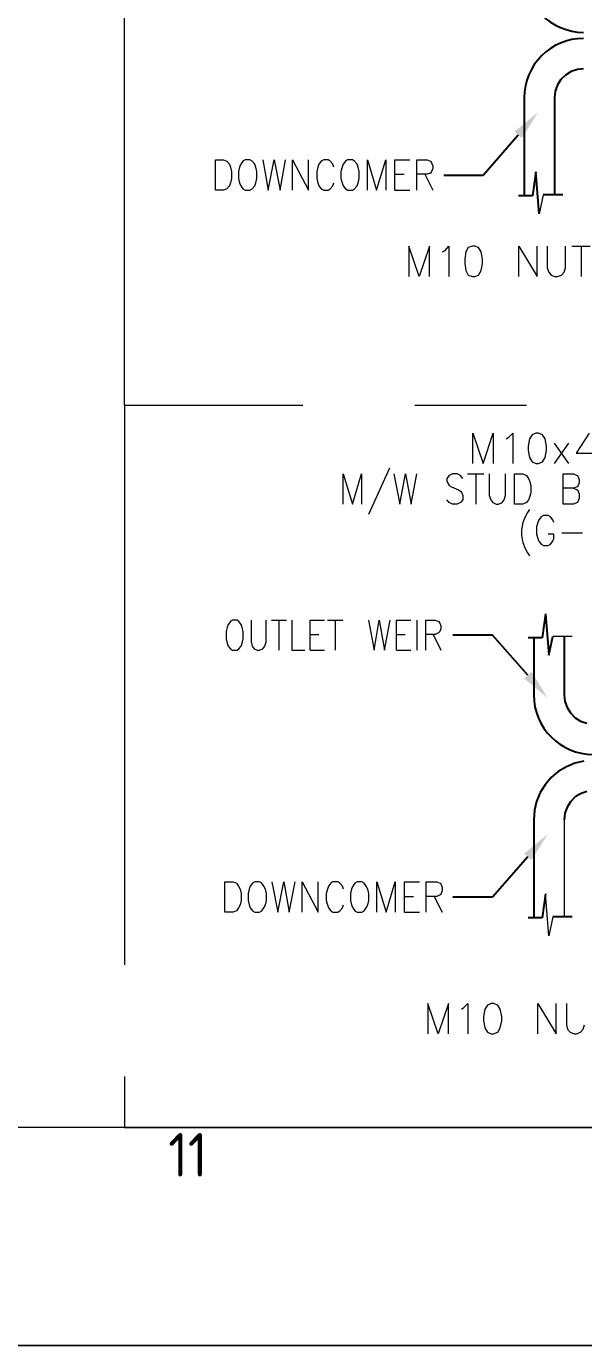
# Model space of a CAD drawing. Header units: inches. Extents: x -15980 to 45789, y -23276 to 2417.
# Drawn here: x 20670 to 21121, y -20343 to -19273 of the extents above; entities that cross this region are included whole.
import ezdxf
from ezdxf.enums import TextEntityAlignment as Align

# ---------------------------------------------------------------- set-up
doc = ezdxf.new("R2010")
doc.units = ezdxf.units.IN
doc.header["$MEASUREMENT"] = 0
doc.linetypes.add('PHANTOMX2', pattern=[127, 63.5, -12.7, 12.7, -12.7, 12.7, -12.7])
for name, color, linetype, lineweight in [('CADRE', 254, 'Continuous', 5), ('Color-7-Line_Weight-25', 7, 'Continuous', 25), ('Color-7-Line_Weight-9', 7, 'Continuous', 9), ('HATCH', 130, 'PHANTOMX2', 9), ('Plot Plan', 9, 'Continuous', 0), ('TEXT', 2, 'Continuous', 13)]:
    doc.layers.add(name, color=color, linetype=linetype, lineweight=lineweight)
doc.layers.add('dim', color=82, linetype='Continuous')
doc.styles.add('ISO Proportional', font='isocp.shx')

# ---------------------------------------------------------------- blocks, each defined once
blk = doc.blocks.new('A$C29ffe9d2')
at = {"layer": 'dim'}
for points in [[(92.42, 117.5), (90.75, 116), (96.08, 111.58)], [(92.42, 74.75), (90.75, 76.25), (96.08, 80.58)]]:
    blk.add_hatch(color=256, dxfattribs=at).paths.add_polyline_path(points)
at = {"layer": 'Color-7-Line_Weight-25', "linetype": 'Continuous'}
for p, q in [((95.58, 130.67), (94.83, 125.25)), ((95.58, 130.67), (96.33, 121.25)), ((94.83, 125.25), (91.67, 125.25)), ((92.92, 125.25), (92.92, 112.25)), ((96.33, 121.25), (97.25, 125.5)), ((99.83, 125.5), (99.83, 112.25)), ((99.83, 112.25), (100, 110.75)), ((100, 110.75), (100.5, 109.42)), ((100.5, 109.42), (101.25, 108.17)), ((101.25, 108.17), (102.33, 107.08)), ((102.33, 107.08), (103.58, 106.33)), ((103.58, 106.33), (105, 105.83)), ((100.33, 95.92), (98.5, 94.83)), ((102.25, 96.75), (100.33, 95.92)), ((104.33, 97.25), (102.25, 96.75)), ((96.92, 93.5), (95.5, 91.83)), ((98.5, 94.83), (96.92, 93.5)), ((94.42, 90.08), (93.58, 88.08)), ((95.5, 91.83), (94.42, 90.08)), ((105, 90.33), (103.58, 89.83)), ((93.58, 88.08), (93.08, 86.08)), ((101.25, 88), (100.5, 86.75)), ((102.33, 89.08), (101.25, 88)), ((103.58, 89.83), (102.33, 89.08)), ((93.08, 86.08), (92.92, 83.92)), ((92.92, 83.92), (92.92, 61.83)), ((100, 85.42), (99.83, 83.92)), ((100.5, 86.75), (100, 85.42)), ((95.58, 67.08), (94.83, 61.67)), ((94.83, 61.67), (91.67, 61.67)), ((101.67, 61.83), (97.25, 61.83))]:
    blk.add_line(p, q, dxfattribs=at)
blk.add_arc((106.43, 112.26), 13.51, 180.0619, 269.9383, dxfattribs=at)
at = {"layer": 'Color-7-Line_Weight-9', "linetype": 'Continuous'}
for p, q in [((101.67, 125.5), (97.25, 125.5)), ((99.83, 83.92), (99.83, 61.83))]:
    blk.add_line(p, q, dxfattribs=at)
blk.add_lwpolyline([(97.25, 61.83), (96.33, 57.58), (95.58, 67.08)], dxfattribs=at)
at = {"layer": 'dim'}
for p, q in [((83.58, 125.83), (74.58, 125.83)), ((91.58, 116.75), (83.58, 125.83)), ((91.58, 75.5), (83.58, 66.33)), ((83.58, 66.33), (74.58, 66.33))]:
    blk.add_line(p, q, dxfattribs=at)
at = {"layer": 'HATCH', "ltscale": 2}
blk.add_lwpolyline([(548.5, 178), (0, 178), (0, 14), (548.5, 14)], close=True, dxfattribs=at)
at = {"layer": 'TEXT', "ltscale": 0.5}
for p, q in [((79.08, 164.83), (79.08, 171.67)), ((79.08, 171.67), (81.42, 164.83)), ((81.42, 164.83), (83.75, 171.67)), ((83.75, 171.67), (83.75, 164.83)), ((86.67, 170.42), (87.25, 170.75)), ((87.25, 170.75), (88.17, 171.67)), ((88.17, 171.67), (88.17, 164.83)), ((92.58, 171.33), (92, 170.42)), ((93.42, 171.67), (92.58, 171.33)), ((94, 171.67), (93.42, 171.67)), ((94.92, 171.33), (94, 171.67)), ((95.5, 170.42), (94.92, 171.33)), ((105.5, 171.67), (102.58, 167.17)), ((92, 170.42), (91.67, 168.75)), ((91.67, 168.75), (91.67, 167.75)), ((91.67, 167.75), (92, 166.17)), ((95.83, 168.75), (95.5, 170.42)), ((95.5, 166.17), (95.83, 167.75)), ((95.83, 167.75), (95.83, 168.75)), ((97.58, 169.42), (100.83, 164.83)), ((100.83, 169.42), (97.58, 164.83)), ((92, 166.17), (92.58, 165.17)), ((92.58, 165.17), (93.42, 164.83)), ((93.42, 164.83), (94, 164.83)), ((94, 164.83), (94.92, 165.17)), ((94.92, 165.17), (95.5, 166.17)), ((102.58, 167.17), (107, 167.17)), ((49.67, 155.58), (49.67, 162.42)), ((49.67, 162.42), (51.75, 155.58)), ((51.75, 155.58), (53.83, 162.42)), ((53.83, 162.42), (53.83, 155.58)), ((60.17, 163.75), (55.42, 153.25)), ((61.17, 162.42), (62.5, 155.58)), ((62.5, 155.58), (63.83, 162.42)), ((63.83, 162.42), (65.08, 155.58)), ((65.08, 155.58), (66.42, 162.42)), ((73.75, 162.08), (73.17, 161.42)), ((74.5, 162.42), (73.75, 162.08)), ((75.58, 162.42), (74.5, 162.42)), ((76.33, 162.08), (75.58, 162.42)), ((76.83, 161.42), (76.33, 162.08)), ((77.92, 162.42), (81.58, 162.42)), ((79.75, 162.42), (79.75, 155.58)), ((82.83, 162.42), (82.83, 157.5)), ((86.5, 157.5), (86.5, 162.42)), ((88.58, 155.58), (88.58, 162.42)), ((88.58, 162.42), (90.42, 162.42)), ((90.42, 162.42), (91.25, 162.08)), ((91.25, 162.08), (91.75, 161.42)), ((99.58, 155.58), (99.58, 162.42)), ((99.58, 162.42), (101.92, 162.42)), ((101.92, 162.42), (102.75, 162.08)), ((102.75, 162.08), (103, 161.75)), ((73.17, 161.42), (73.17, 160.83)), ((73.17, 160.83), (73.5, 160.17)), ((73.5, 160.17), (73.75, 159.83)), ((73.75, 159.83), (74.25, 159.5)), ((74.25, 159.5), (75.83, 158.83)), ((75.83, 158.83), (76.33, 158.5)), ((91.75, 161.42), (92, 160.83)), ((92, 160.83), (92.25, 159.83)), ((92.25, 159.83), (92.25, 158.17)), ((101.92, 159.17), (99.58, 159.17)), ((102.75, 159.5), (101.92, 159.17)), ((101.92, 159.17), (102.75, 158.83)), ((103, 159.83), (102.75, 159.5)), ((102.75, 158.83), (103, 158.5)), ((103, 161.75), (103.25, 161.08)), ((103.25, 160.5), (103, 159.83)), ((103.25, 161.08), (103.25, 160.5)), ((73.75, 155.92), (73.17, 156.58)), ((74.5, 155.58), (73.75, 155.92)), ((76.33, 155.92), (75.58, 155.58)), ((76.33, 158.5), (76.58, 158.17)), ((76.83, 156.58), (76.33, 155.92)), ((76.58, 158.17), (76.83, 157.5)), ((76.83, 157.5), (76.83, 156.58)), ((82.83, 157.5), (83.17, 156.58)), ((83.17, 156.58), (83.67, 155.92)), ((83.67, 155.92), (84.42, 155.58)), ((84.92, 155.58), (85.75, 155.92)), ((85.75, 155.92), (86.25, 156.58)), ((86.25, 156.58), (86.5, 157.5)), ((91.25, 155.92), (90.42, 155.58)), ((91.75, 156.58), (91.25, 155.92)), ((92, 157.17), (91.75, 156.58)), ((92.25, 158.17), (92, 157.17)), ((102.75, 155.92), (101.92, 155.58)), ((103, 156.25), (102.75, 155.92)), ((103, 158.5), (103.25, 157.83)), ((103.25, 156.92), (103, 156.25)), ((103.25, 157.83), (103.25, 156.92)), ((75.58, 155.58), (74.5, 155.58)), ((84.42, 155.58), (84.92, 155.58)), ((90.42, 155.58), (88.58, 155.58)), ((91.5, 153.67), (91, 152.67)), ((92, 154.33), (91.5, 153.67)), ((95.17, 153), (94.58, 152.67)), ((96.17, 153), (95.17, 153)), ((96.75, 152.67), (96.17, 153)), ((101.92, 155.58), (99.58, 155.58)), ((90.42, 151.42), (90.17, 149.75)), ((91, 152.67), (90.42, 151.42)), ((93.83, 151.42), (93.58, 150.42)), ((93.58, 150.42), (93.58, 148.75)), ((94.08, 152), (93.83, 151.42)), ((94.58, 152.67), (94.08, 152)), ((97.25, 152), (96.75, 152.67)), ((97.5, 151.42), (97.25, 152)), ((90.17, 149.75), (90.17, 148.42)), ((90.17, 148.42), (90.42, 146.83)), ((90.42, 146.83), (91, 145.5)), ((93.58, 148.75), (93.83, 147.75)), ((93.83, 147.75), (94.08, 147.17)), ((94.08, 147.17), (94.58, 146.5)), ((97.5, 148.75), (96.17, 148.75)), ((96.75, 146.5), (97.25, 147.17)), ((97.25, 147.17), (97.5, 147.75)), ((97.5, 147.75), (97.5, 148.75)), ((99.33, 149.08), (104, 149.08)), ((91, 145.5), (91.5, 144.5)), ((91.5, 144.5), (92, 143.83)), ((94.58, 146.5), (95.17, 146.17)), ((95.17, 146.17), (96.17, 146.17)), ((96.17, 146.17), (96.75, 146.5)), ((24.08, 128.92), (23.58, 128.25)), ((24.58, 129.25), (24.08, 128.92)), ((25.58, 129.25), (24.58, 129.25)), ((26, 128.92), (25.58, 129.25)), ((26.5, 128.25), (26, 128.92)), ((28.75, 129.25), (28.75, 124.33)), ((32.17, 124.33), (32.17, 129.25)), ((33.42, 129.25), (36.83, 129.25)), ((35.08, 129.25), (35.08, 122.42)), ((38, 129.25), (38, 122.42)), ((42.17, 122.42), (42.17, 129.25)), ((42.17, 129.25), (45.42, 129.25)), ((46.08, 129.25), (49.58, 129.25)), ((47.83, 129.25), (47.83, 122.42)), ((55.42, 129.25), (56.67, 122.42)), ((56.67, 122.42), (57.83, 129.25)), ((57.83, 129.25), (59.08, 122.42)), ((59.08, 122.42), (60.33, 129.25)), ((61.75, 122.42), (61.75, 129.25)), ((61.75, 129.25), (65, 129.25)), ((66.42, 129.25), (66.42, 122.42)), ((68.42, 122.42), (68.42, 129.25)), ((68.42, 129.25), (70.58, 129.25)), ((70.58, 129.25), (71.33, 128.92)), ((71.33, 128.92), (71.58, 128.58)), ((23.33, 127.58), (23.08, 126.67)), ((23.08, 126.67), (23.08, 125)), ((23.58, 128.25), (23.33, 127.58)), ((26.75, 127.58), (26.5, 128.25)), ((27, 126.67), (26.75, 127.58)), ((27, 125), (27, 126.67)), ((42.17, 126), (44.17, 126)), ((61.75, 126), (63.75, 126)), ((70.58, 126), (68.42, 126)), ((70.08, 126), (71.83, 122.42)), ((71.33, 126.33), (70.58, 126)), ((71.58, 126.67), (71.33, 126.33)), ((71.58, 128.58), (71.83, 127.92)), ((71.83, 127.25), (71.58, 126.67)), ((71.83, 127.92), (71.83, 127.25)), ((23.08, 125), (23.33, 124)), ((23.33, 124), (23.58, 123.33)), ((23.58, 123.33), (24.08, 122.75)), ((26, 122.75), (26.5, 123.33)), ((26.5, 123.33), (26.75, 124)), ((26.75, 124), (27, 125)), ((28.75, 124.33), (29, 123.33)), ((29, 123.33), (29.5, 122.75)), ((31.42, 122.75), (31.92, 123.33)), ((31.92, 123.33), (32.17, 124.33)), ((24.08, 122.75), (24.58, 122.42)), ((24.58, 122.42), (25.58, 122.42)), ((25.58, 122.42), (26, 122.75)), ((29.5, 122.75), (30.17, 122.42)), ((30.17, 122.42), (30.67, 122.42)), ((30.67, 122.42), (31.42, 122.75)), ((38, 122.42), (41, 122.42)), ((42.17, 122.42), (45.42, 122.42)), ((61.75, 122.42), (65, 122.42)), ((22.83, 62.92), (22.83, 69.83)), ((22.83, 69.83), (24.67, 69.83)), ((24.67, 69.83), (25.42, 69.5)), ((25.42, 69.5), (25.92, 68.83)), ((29.08, 69.5), (28.58, 68.83)), ((29.58, 69.83), (29.08, 69.5)), ((30.67, 69.83), (29.58, 69.83)), ((31.17, 69.5), (30.67, 69.83)), ((31.67, 68.83), (31.17, 69.5)), ((33.5, 69.83), (34.83, 62.92)), ((34.83, 62.92), (36.17, 69.83)), ((36.17, 69.83), (37.42, 62.92)), ((37.42, 62.92), (38.75, 69.83)), ((40.33, 62.92), (40.33, 69.83)), ((40.33, 69.83), (44, 62.92)), ((44, 62.92), (44, 69.83)), ((46.83, 69.5), (46.33, 68.83)), ((47.33, 69.83), (46.83, 69.5)), ((48.42, 69.83), (47.33, 69.83)), ((48.92, 69.5), (48.42, 69.83)), ((49.5, 68.83), (48.92, 69.5)), ((52.33, 69.5), (51.83, 68.83)), ((52.83, 69.83), (52.33, 69.5)), ((53.92, 69.83), (52.83, 69.83)), ((54.42, 69.5), (53.92, 69.83)), ((54.92, 68.83), (54.42, 69.5)), ((57.33, 62.92), (57.33, 69.83)), ((57.33, 69.83), (59.42, 62.92)), ((59.42, 62.92), (61.5, 69.83)), ((61.5, 69.83), (61.5, 62.92)), ((63.58, 62.92), (63.58, 69.83)), ((63.58, 69.83), (67, 69.83)), ((68.5, 62.92), (68.5, 69.83)), ((68.5, 69.83), (70.92, 69.83)), ((70.92, 69.83), (71.67, 69.5)), ((71.67, 69.5), (71.92, 69.17)), ((71.92, 69.17), (72.17, 68.5)), ((25.92, 68.83), (26.25, 68.17)), ((26.25, 68.17), (26.5, 67.17)), ((26.5, 67.17), (26.5, 65.58)), ((28.33, 68.17), (28.08, 67.17)), ((28.08, 67.17), (28.08, 65.58)), ((28.58, 68.83), (28.33, 68.17)), ((32, 68.17), (31.67, 68.83)), ((32.25, 67.17), (32, 68.17)), ((32.25, 65.58), (32.25, 67.17)), ((46.08, 68.17), (45.83, 67.17)), ((45.83, 67.17), (45.83, 65.58)), ((46.33, 68.83), (46.08, 68.17)), ((49.75, 68.17), (49.5, 68.83)), ((51.58, 68.17), (51.33, 67.17)), ((51.33, 67.17), (51.33, 65.58)), ((51.83, 68.83), (51.58, 68.17)), ((55.25, 68.17), (54.92, 68.83)), ((55.5, 67.17), (55.25, 68.17)), ((55.5, 65.58), (55.5, 67.17)), ((63.58, 66.5), (65.67, 66.5)), ((70.92, 66.5), (68.5, 66.5)), ((70.33, 66.5), (72.17, 62.92)), ((71.67, 66.83), (70.92, 66.5)), ((71.92, 67.17), (71.67, 66.83)), ((72.17, 67.83), (71.92, 67.17)), ((72.17, 68.5), (72.17, 67.83)), ((24.67, 62.92), (22.83, 62.92)), ((25.42, 63.25), (24.67, 62.92)), ((25.92, 63.92), (25.42, 63.25)), ((26.25, 64.58), (25.92, 63.92)), ((26.5, 65.58), (26.25, 64.58)), ((28.08, 65.58), (28.33, 64.58)), ((28.33, 64.58), (28.58, 63.92)), ((28.58, 63.92), (29.08, 63.25)), ((29.08, 63.25), (29.58, 62.92)), ((29.58, 62.92), (30.67, 62.92)), ((30.67, 62.92), (31.17, 63.25)), ((31.17, 63.25), (31.67, 63.92)), ((31.67, 63.92), (32, 64.58)), ((32, 64.58), (32.25, 65.58)), ((45.83, 65.58), (46.08, 64.58)), ((46.08, 64.58), (46.33, 63.92)), ((46.33, 63.92), (46.83, 63.25)), ((46.83, 63.25), (47.33, 62.92)), ((47.33, 62.92), (48.42, 62.92)), ((48.42, 62.92), (48.92, 63.25)), ((48.92, 63.25), (49.5, 63.92)), ((49.5, 63.92), (49.75, 64.58)), ((51.33, 65.58), (51.58, 64.58)), ((51.58, 64.58), (51.83, 63.92)), ((51.83, 63.92), (52.33, 63.25)), ((52.33, 63.25), (52.83, 62.92)), ((52.83, 62.92), (53.92, 62.92)), ((53.92, 62.92), (54.42, 63.25)), ((54.42, 63.25), (54.92, 63.92)), ((54.92, 63.92), (55.25, 64.58)), ((55.25, 64.58), (55.5, 65.58)), ((63.58, 62.92), (67, 62.92)), ((77.08, 41.25), (78, 42.17)), ((78, 42.17), (78, 35.33)), ((83.25, 42.17), (82.42, 41.83)), ((83.83, 42.17), (83.25, 42.17)), ((84.75, 41.83), (83.83, 42.17)), ((93.83, 35.33), (93.83, 42.17)), ((93.83, 42.17), (98, 35.33)), ((98, 35.33), (98, 42.17)), ((100.33, 42.17), (100.33, 37.33)), ((76.5, 40.92), (77.08, 41.25)), ((81.83, 40.92), (81.5, 39.25)), ((81.5, 39.25), (81.5, 38.25)), ((82.42, 41.83), (81.83, 40.92)), ((85.33, 40.92), (84.75, 41.83)), ((85.67, 39.25), (85.33, 40.92)), ((85.67, 38.25), (85.67, 39.25)), ((81.5, 38.25), (81.83, 36.67)), ((81.83, 36.67), (82.42, 35.67)), ((84.75, 35.67), (85.33, 36.67)), ((85.33, 36.67), (85.67, 38.25)), ((100.33, 37.33), (100.58, 36.33)), ((100.58, 36.33), (101.17, 35.67)), ((103.58, 35.67), (104.17, 36.33)), ((104.17, 36.33), (104.42, 37.33)), ((82.42, 35.67), (83.25, 35.33)), ((83.25, 35.33), (83.83, 35.33)), ((83.83, 35.33), (84.75, 35.67)), ((101.17, 35.67), (102.08, 35.33)), ((102.08, 35.33), (102.67, 35.33)), ((102.67, 35.33), (103.58, 35.67))]:
    blk.add_line(p, q, dxfattribs=at)
blk.add_lwpolyline([(73.58, 35.33), (73.58, 42.17), (71.25, 35.33), (68.92, 42.17), (68.92, 35.33)], dxfattribs=at)
blk = doc.blocks.new('A$C47e84c82')
at = {"layer": 'dim'}
blk.add_hatch(color=256, dxfattribs=at).paths.add_polyline_path([(90.25, 144.8), (88.58, 146.3), (93.92, 150.72)])
at = {"layer": 'Color-7-Line_Weight-25', "linetype": 'Continuous'}
for p, q in [((100.17, 159.13), (99.08, 158.13)), ((101.42, 159.97), (100.17, 159.13)), ((102.83, 160.38), (101.42, 159.97)), ((104.25, 160.55), (102.83, 160.38)), ((98.33, 156.88), (97.83, 155.47)), ((99.08, 158.13), (98.33, 156.88)), ((90.75, 153.97), (90.75, 131.97)), ((97.83, 155.47), (97.67, 153.97)), ((97.67, 153.97), (97.67, 131.97)), ((93.42, 137.13), (92.67, 131.72)), ((94.17, 127.63), (93.42, 137.13)), ((99.5, 131.97), (95.08, 131.97)), ((92.67, 131.72), (89.5, 131.72))]:
    blk.add_line(p, q, dxfattribs=at)
for centre, radius, start, end in [((104.41, 182.46), 13.66, 180.6672, 269.3326), ((104.26, 153.95), 13.51, 90.0608, 179.9394)]:
    blk.add_arc(centre, radius, start, end, dxfattribs=at)
at = {"layer": 'Color-7-Line_Weight-9', "linetype": 'Continuous'}
blk.add_line((95.08, 131.97), (94.17, 127.63), dxfattribs=at)
at = {"layer": 'dim'}
for p, q in [((81.42, 136.38), (89.42, 145.55)), ((72.5, 136.38), (81.42, 136.38))]:
    blk.add_line(p, q, dxfattribs=at)
at = {"layer": 'HATCH', "ltscale": 2}
blk.add_lwpolyline([(0, 248.05), (548.5, 248.05), (548.5, 84.13), (0, 84.13)], close=True, dxfattribs=at)
at = {"layer": 'TEXT', "ltscale": 0.5}
for p, q in [((20.67, 132.97), (20.67, 139.88)), ((20.67, 139.88), (22.5, 139.88)), ((22.5, 139.88), (23.25, 139.55)), ((23.25, 139.55), (23.83, 138.88)), ((23.83, 138.88), (24.08, 138.22)), ((24.08, 138.22), (24.33, 137.22)), ((26.17, 138.22), (25.92, 137.22)), ((26.42, 138.88), (26.17, 138.22)), ((26.92, 139.55), (26.42, 138.88)), ((27.42, 139.88), (26.92, 139.55)), ((28.5, 139.88), (27.42, 139.88)), ((29, 139.55), (28.5, 139.88)), ((29.58, 138.88), (29, 139.55)), ((29.83, 138.22), (29.58, 138.88)), ((30.08, 137.22), (29.83, 138.22)), ((31.42, 139.88), (32.67, 132.97)), ((32.67, 132.97), (34, 139.88)), ((34, 139.88), (35.33, 132.97)), ((35.33, 132.97), (36.58, 139.88)), ((38.17, 132.97), (38.17, 139.88)), ((38.17, 139.88), (41.83, 132.97)), ((41.83, 132.97), (41.83, 139.88)), ((43.92, 138.22), (43.67, 137.22)), ((44.17, 138.88), (43.92, 138.22)), ((44.67, 139.55), (44.17, 138.88)), ((45.25, 139.88), (44.67, 139.55)), ((46.25, 139.88), (45.25, 139.88)), ((46.75, 139.55), (46.25, 139.88)), ((47.33, 138.88), (46.75, 139.55)), ((47.58, 138.22), (47.33, 138.88)), ((49.42, 138.22), (49.17, 137.22)), ((49.67, 138.88), (49.42, 138.22)), ((50.17, 139.55), (49.67, 138.88)), ((50.67, 139.88), (50.17, 139.55)), ((51.75, 139.88), (50.67, 139.88)), ((52.25, 139.55), (51.75, 139.88)), ((52.83, 138.88), (52.25, 139.55)), ((53.08, 138.22), (52.83, 138.88)), ((53.33, 137.22), (53.08, 138.22)), ((55.17, 132.97), (55.17, 139.88)), ((55.17, 139.88), (57.25, 132.97)), ((57.25, 132.97), (59.33, 139.88)), ((59.33, 139.88), (59.33, 132.97)), ((61.42, 132.97), (61.42, 139.88)), ((61.42, 139.88), (64.83, 139.88)), ((66.42, 132.97), (66.42, 139.88)), ((66.42, 139.88), (68.75, 139.88)), ((68.75, 139.88), (69.5, 139.55)), ((69.5, 139.55), (69.75, 139.22)), ((69.75, 139.22), (70, 138.55)), ((70, 137.88), (69.75, 137.22)), ((70, 138.55), (70, 137.88)), ((24.33, 135.63), (24.08, 134.63)), ((24.33, 137.22), (24.33, 135.63)), ((25.92, 137.22), (25.92, 135.63)), ((25.92, 135.63), (26.17, 134.63)), ((29.83, 134.63), (30.08, 135.63)), ((30.08, 135.63), (30.08, 137.22)), ((43.67, 137.22), (43.67, 135.63)), ((43.67, 135.63), (43.92, 134.63)), ((49.17, 137.22), (49.17, 135.63)), ((49.17, 135.63), (49.42, 134.63)), ((53.08, 134.63), (53.33, 135.63)), ((53.33, 135.63), (53.33, 137.22)), ((61.42, 136.63), (63.5, 136.63)), ((68.75, 136.63), (66.42, 136.63)), ((68.17, 136.63), (70, 132.97)), ((69.5, 136.88), (68.75, 136.63)), ((69.75, 137.22), (69.5, 136.88)), ((22.5, 132.97), (20.67, 132.97)), ((23.25, 133.3), (22.5, 132.97)), ((23.83, 133.97), (23.25, 133.3)), ((24.08, 134.63), (23.83, 133.97)), ((26.17, 134.63), (26.42, 133.97)), ((26.42, 133.97), (26.92, 133.3)), ((26.92, 133.3), (27.42, 132.97)), ((27.42, 132.97), (28.5, 132.97)), ((28.5, 132.97), (29, 133.3)), ((29, 133.3), (29.58, 133.97)), ((29.58, 133.97), (29.83, 134.63)), ((43.92, 134.63), (44.17, 133.97)), ((44.17, 133.97), (44.67, 133.3)), ((44.67, 133.3), (45.25, 132.97)), ((45.25, 132.97), (46.25, 132.97)), ((46.25, 132.97), (46.75, 133.3)), ((46.75, 133.3), (47.33, 133.97)), ((47.33, 133.97), (47.58, 134.63)), ((49.42, 134.63), (49.67, 133.97)), ((49.67, 133.97), (50.17, 133.3)), ((50.17, 133.3), (50.67, 132.97)), ((50.67, 132.97), (51.75, 132.97)), ((51.75, 132.97), (52.25, 133.3)), ((52.25, 133.3), (52.83, 133.97)), ((52.83, 133.97), (53.08, 134.63)), ((61.42, 132.97), (64.83, 132.97)), ((72.83, 119.3), (73.67, 120.3)), ((73.67, 120.3), (73.67, 113.38)), ((78.08, 119.97), (77.5, 118.97)), ((79, 120.3), (78.08, 119.97)), ((79.58, 120.3), (79, 120.3)), ((80.42, 119.97), (79.58, 120.3)), ((81, 118.97), (80.42, 119.97)), ((89.58, 113.38), (89.58, 120.3)), ((89.58, 120.3), (93.67, 113.38)), ((93.67, 113.38), (93.67, 120.3)), ((96, 120.3), (96, 115.38)), ((100.17, 115.38), (100.17, 120.3)), ((101.58, 120.3), (105.75, 120.3)), ((103.67, 120.3), (103.67, 113.38)), ((72.25, 118.97), (72.83, 119.3)), ((77.5, 118.97), (77.25, 117.3)), ((77.25, 117.3), (77.25, 116.38)), ((81.33, 117.3), (81, 118.97)), ((81.33, 116.38), (81.33, 117.3)), ((77.25, 116.38), (77.5, 114.72)), ((77.5, 114.72), (78.08, 113.72)), ((80.42, 113.72), (81, 114.72)), ((81, 114.72), (81.33, 116.38)), ((96, 115.38), (96.33, 114.38)), ((96.33, 114.38), (96.92, 113.72)), ((99.25, 113.72), (99.83, 114.38)), ((99.83, 114.38), (100.17, 115.38)), ((78.08, 113.72), (79, 113.38)), ((79, 113.38), (79.58, 113.38)), ((79.58, 113.38), (80.42, 113.72)), ((96.92, 113.72), (97.75, 113.38)), ((97.75, 113.38), (98.33, 113.38)), ((98.33, 113.38), (99.25, 113.72))]:
    blk.add_line(p, q, dxfattribs=at)
blk.add_lwpolyline([(69.25, 113.38), (69.25, 120.3), (66.92, 113.38), (64.58, 120.3), (64.58, 113.38)], dxfattribs=at)
blk = doc.blocks.new('A$Ceb6babff')
at = {"layer": 'CADRE', "color": 8}
blk.add_lwpolyline([(0, 0), (10500, 0), (10500, 7424.2), (0, 7424.2)], close=True, dxfattribs=at)
at = {"layer": 'CADRE', "color": 4}
blk.add_lwpolyline([(176.8, 7247.5), (10323.2, 7247.5), (10323.2, 176.8), (176.8, 176.8)], close=True, dxfattribs=at)
at = {"layer": 'Plot Plan', "linetype": 'ByBlock'}
blk.add_lwpolyline([(10500, 0), (0, 0), (0, 7424.2), (10500, 7424.2)], close=True, dxfattribs=at)
at = {"layer": 'CADRE', "color": 2, "style": 'ISO Proportional'}
blk.add_text('11', height=35.35, dxfattribs=at).set_placement((6824.9, 154.7), align=Align.MIDDLE)

msp = doc.modelspace()

# ---------------------------------------------------------------- block references
msp.add_blockref('A$Ceb6babff', (13975.598, -20343.245))
at = {"xscale": 3.571428571428572, "yscale": 3.571428571428572, "zscale": 3.571428571428572}
for name, p in [('A$C47e84c82', (20748.993, -19881.234)), ('A$C29ffe9d2', (20748.993, -20216.477))]:
    msp.add_blockref(name, p, dxfattribs=at)

doc.saveas('drawing.dxf')
